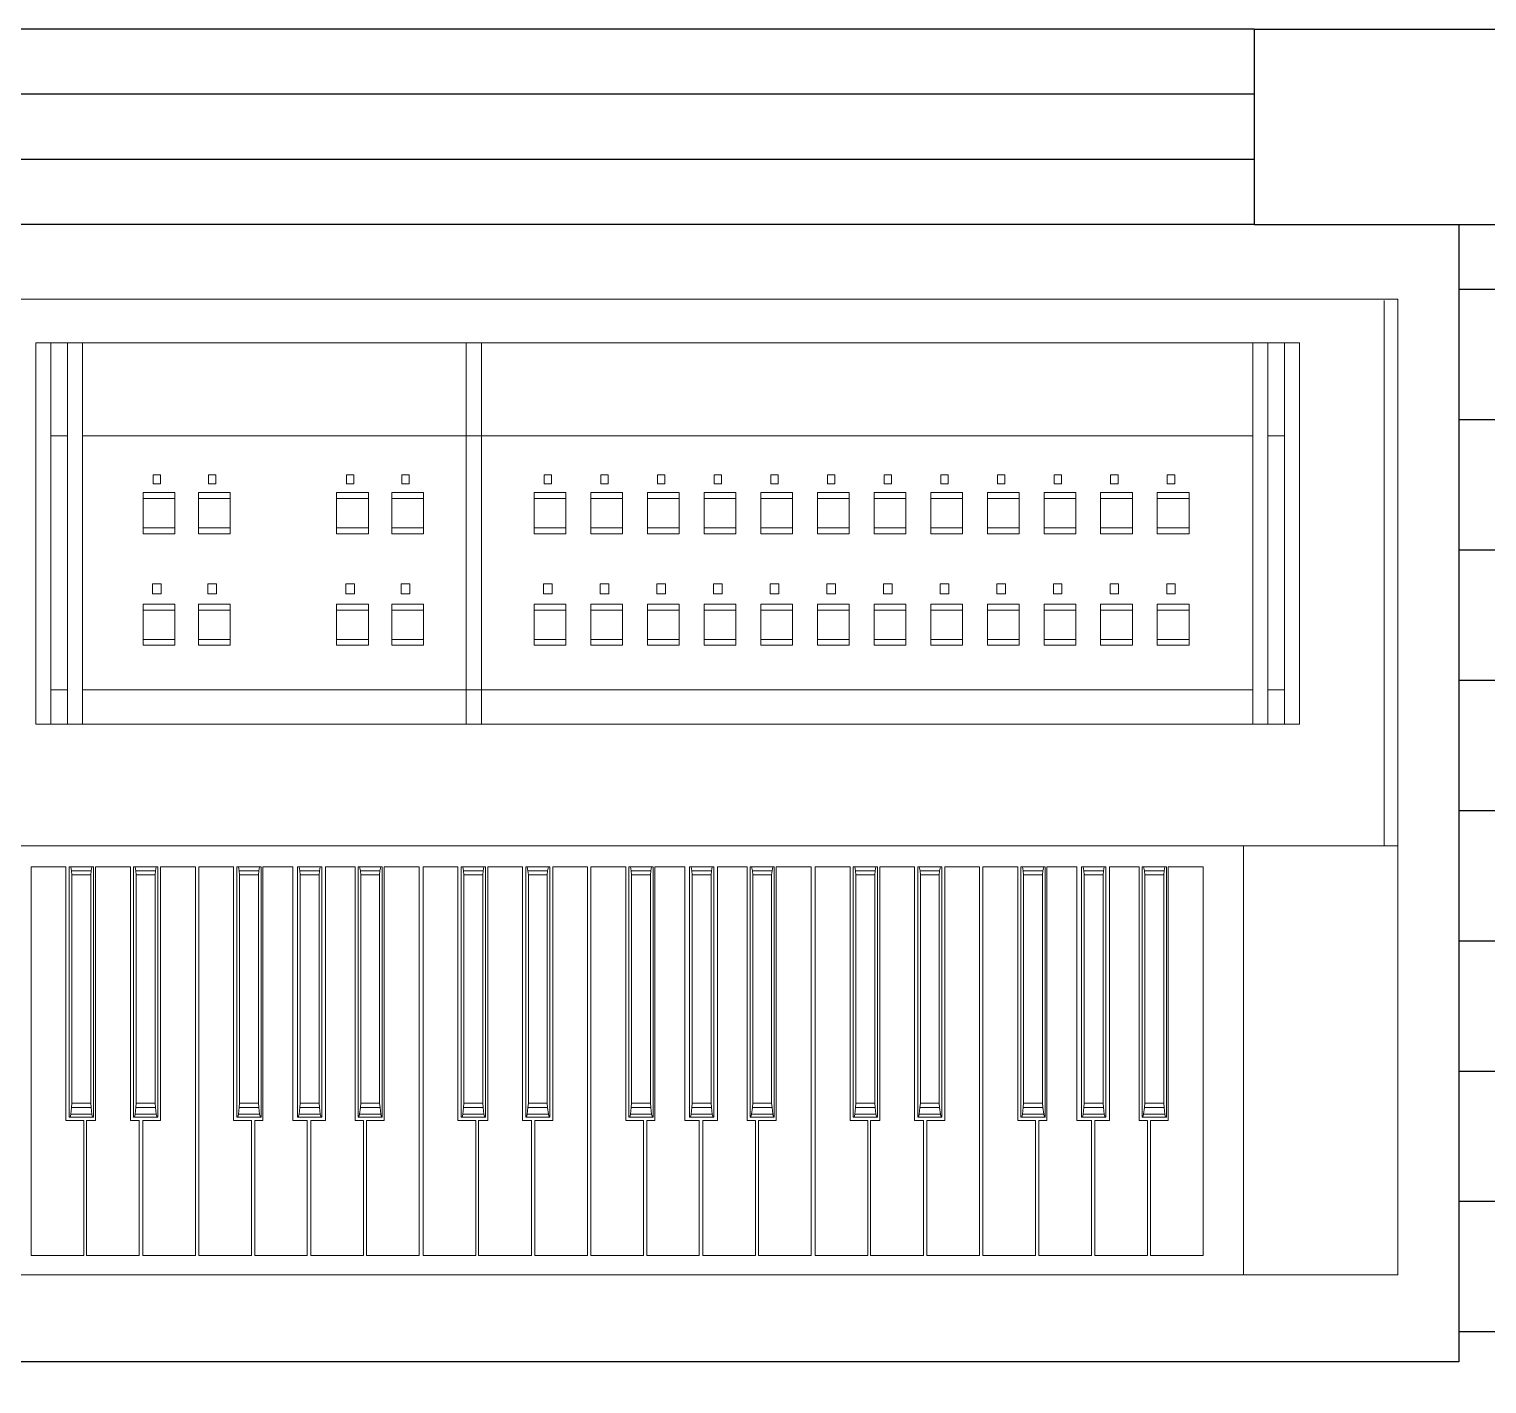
# Model space of a CAD drawing. Header units: inches. Extents: x -370 to 18, y -197 to 199.
# Drawn here: x -284.49 to -283.371, y 111.594 to 112.634 of the extents above; entities that cross this region are included whole.
import ezdxf

# ---------------------------------------------------------------- set-up
doc = ezdxf.new("R2010")
doc.units = ezdxf.units.IN
doc.header["$MEASUREMENT"] = 0
doc.layers.add('a_MUEBLE', color=3, linetype='Continuous', lineweight=5)
doc.layers.add('MUEBLES', color=7, linetype='Continuous')

# ---------------------------------------------------------------- blocks, each defined once
blk = doc.blocks.new('ca_mus12')
at = {"layer": 'a_MUEBLE', "linetype": 'Continuous'}
for p, q in [((101.974, 50.898), (0, 50.898)), ((101.974, 0), (101.974, 50.898)), ((30.924, 28.735), (30.924, 48.634)), ((30.924, 48.634), (30.924, 28.735)), ((31.712, 48.634), (30.924, 48.634)), ((30.924, 48.634), (96.845, 48.634)), ((33.363, 48.634), (32.575, 48.634)), ((53.382, 48.634), (54.17, 48.634)), ((94.407, 48.634), (95.194, 48.634)), ((96.058, 48.634), (96.845, 48.634)), ((96.845, 48.634), (96.845, 28.735)), ((96.845, 48.634), (96.845, 28.735)), ((30.924, 28.735), (31.712, 28.735)), ((96.845, 28.735), (30.924, 28.735)), ((32.575, 28.735), (33.363, 28.735)), ((54.17, 28.735), (53.382, 28.735)), ((95.194, 28.735), (94.407, 28.735)), ((96.845, 28.735), (96.058, 28.735)), ((0, 22.375), (101.974, 22.375)), ((0, 0), (101.974, 0))]:
    blk.add_line(p, q, dxfattribs=at)
at = {"layer": 'a_MUEBLE', "color": 8, "linetype": 'Continuous'}
for p, q in [((31.712, 28.735), (31.712, 48.634)), ((32.575, 48.634), (32.575, 28.735)), ((33.363, 28.735), (33.363, 48.634)), ((53.382, 28.735), (53.382, 48.634)), ((54.17, 48.634), (54.17, 28.735)), ((94.407, 28.735), (94.407, 48.634)), ((95.194, 48.634), (95.194, 28.735)), ((96.058, 28.735), (96.058, 48.634)), ((31.715, 43.78), (32.575, 43.78)), ((33.363, 43.78), (94.407, 43.78)), ((95.194, 43.78), (96.058, 43.78)), ((37.044, 41.73), (37.044, 41.269)), ((37.43, 41.73), (37.044, 41.73)), ((37.044, 41.269), (37.43, 41.269)), ((37.43, 41.269), (37.43, 41.73)), ((39.927, 41.73), (39.927, 41.269)), ((40.314, 41.73), (39.927, 41.73)), ((39.927, 41.269), (40.314, 41.269)), ((40.314, 41.269), (40.314, 41.73)), ((47.135, 41.73), (47.135, 41.269)), ((47.522, 41.73), (47.135, 41.73)), ((47.135, 41.269), (47.522, 41.269)), ((47.522, 41.269), (47.522, 41.73)), ((50.019, 41.73), (50.019, 41.269)), ((50.405, 41.73), (50.019, 41.73)), ((50.019, 41.269), (50.405, 41.269)), ((50.405, 41.269), (50.405, 41.73)), ((57.443, 41.73), (57.443, 41.269)), ((57.83, 41.73), (57.443, 41.73)), ((57.443, 41.269), (57.83, 41.269)), ((57.83, 41.269), (57.83, 41.73)), ((60.399, 41.73), (60.399, 41.269)), ((60.785, 41.73), (60.399, 41.73)), ((60.399, 41.269), (60.785, 41.269)), ((60.785, 41.269), (60.785, 41.73)), ((63.354, 41.73), (63.354, 41.269)), ((63.741, 41.73), (63.354, 41.73)), ((63.354, 41.269), (63.741, 41.269)), ((63.741, 41.269), (63.741, 41.73)), ((66.309, 41.73), (66.309, 41.269)), ((66.696, 41.73), (66.309, 41.73)), ((66.309, 41.269), (66.696, 41.269)), ((66.696, 41.269), (66.696, 41.73)), ((69.265, 41.73), (69.265, 41.269)), ((69.651, 41.73), (69.265, 41.73)), ((69.265, 41.269), (69.651, 41.269)), ((69.651, 41.269), (69.651, 41.73)), ((72.22, 41.73), (72.22, 41.269)), ((72.607, 41.73), (72.22, 41.73)), ((72.22, 41.269), (72.607, 41.269)), ((72.607, 41.269), (72.607, 41.73)), ((75.176, 41.73), (75.176, 41.269)), ((75.562, 41.73), (75.176, 41.73)), ((75.176, 41.269), (75.562, 41.269)), ((75.562, 41.269), (75.562, 41.73)), ((78.131, 41.73), (78.131, 41.269)), ((78.518, 41.73), (78.131, 41.73)), ((78.131, 41.269), (78.518, 41.269)), ((78.518, 41.269), (78.518, 41.73)), ((81.086, 41.73), (81.086, 41.269)), ((81.473, 41.73), (81.086, 41.73)), ((81.086, 41.269), (81.473, 41.269)), ((81.473, 41.269), (81.473, 41.73)), ((84.042, 41.73), (84.042, 41.269)), ((84.429, 41.73), (84.042, 41.73)), ((84.042, 41.269), (84.429, 41.269)), ((84.429, 41.269), (84.429, 41.73)), ((86.997, 41.73), (86.997, 41.269)), ((87.384, 41.73), (86.997, 41.73)), ((86.997, 41.269), (87.384, 41.269)), ((87.384, 41.269), (87.384, 41.73)), ((89.953, 41.73), (89.953, 41.269)), ((90.339, 41.73), (89.953, 41.73)), ((89.953, 41.269), (90.339, 41.269)), ((90.339, 41.269), (90.339, 41.73)), ((36.522, 40.809), (36.522, 38.666)), ((38.182, 40.809), (36.522, 40.809)), ((36.522, 40.504), (36.522, 38.971)), ((38.182, 40.504), (36.522, 40.504)), ((38.182, 38.666), (38.182, 40.809)), ((38.182, 38.971), (38.182, 40.504)), ((39.406, 40.809), (39.406, 38.666)), ((41.065, 40.809), (39.406, 40.809)), ((39.406, 40.504), (39.406, 38.971)), ((41.065, 40.504), (39.406, 40.504)), ((41.065, 38.666), (41.065, 40.809)), ((41.065, 38.971), (41.065, 40.504)), ((46.614, 40.809), (46.614, 38.666)), ((48.273, 40.809), (46.614, 40.809)), ((46.614, 40.504), (46.614, 38.971)), ((48.273, 40.504), (46.614, 40.504)), ((48.273, 38.666), (48.273, 40.809)), ((48.273, 38.971), (48.273, 40.504)), ((49.497, 40.809), (49.497, 38.666)), ((51.157, 40.809), (49.497, 40.809)), ((49.497, 40.504), (49.497, 38.971)), ((51.157, 40.504), (49.497, 40.504)), ((51.157, 38.666), (51.157, 40.809)), ((51.157, 38.971), (51.157, 40.504)), ((56.922, 40.809), (56.922, 38.666)), ((58.581, 40.809), (56.922, 40.809)), ((56.922, 40.504), (56.922, 38.971)), ((58.581, 40.504), (56.922, 40.504)), ((58.581, 38.666), (58.581, 40.809)), ((58.581, 38.971), (58.581, 40.504)), ((59.877, 40.809), (59.877, 38.666)), ((61.537, 40.809), (59.877, 40.809)), ((59.877, 40.504), (59.877, 38.971)), ((61.537, 40.504), (59.877, 40.504)), ((61.537, 38.666), (61.537, 40.809)), ((61.537, 38.971), (61.537, 40.504)), ((62.833, 40.809), (62.833, 38.666)), ((64.492, 40.809), (62.833, 40.809)), ((62.833, 40.504), (62.833, 38.971)), ((64.492, 40.504), (62.833, 40.504)), ((64.492, 38.666), (64.492, 40.809)), ((64.492, 38.971), (64.492, 40.504)), ((65.788, 40.809), (65.788, 38.666)), ((67.448, 40.809), (65.788, 40.809)), ((65.788, 40.504), (65.788, 38.971)), ((67.448, 40.504), (65.788, 40.504)), ((67.448, 38.666), (67.448, 40.809)), ((67.448, 38.971), (67.448, 40.504)), ((68.744, 40.809), (68.744, 38.666)), ((70.403, 40.809), (68.744, 40.809)), ((68.744, 40.504), (68.744, 38.971)), ((70.403, 40.504), (68.744, 40.504)), ((70.403, 38.666), (70.403, 40.809)), ((70.403, 38.971), (70.403, 40.504)), ((71.699, 40.809), (71.699, 38.666)), ((73.358, 40.809), (71.699, 40.809)), ((71.699, 40.504), (71.699, 38.971)), ((73.358, 40.504), (71.699, 40.504)), ((73.358, 38.666), (73.358, 40.809)), ((73.358, 38.971), (73.358, 40.504)), ((74.654, 40.809), (74.654, 38.666)), ((76.314, 40.809), (74.654, 40.809)), ((74.654, 40.504), (74.654, 38.971)), ((76.314, 40.504), (74.654, 40.504)), ((76.314, 38.666), (76.314, 40.809)), ((76.314, 38.971), (76.314, 40.504)), ((77.61, 40.809), (77.61, 38.666)), ((79.269, 40.809), (77.61, 40.809)), ((77.61, 40.504), (77.61, 38.971)), ((79.269, 40.504), (77.61, 40.504)), ((79.269, 38.666), (79.269, 40.809)), ((79.269, 38.971), (79.269, 40.504)), ((80.565, 40.809), (80.565, 38.666)), ((82.225, 40.809), (80.565, 40.809)), ((80.565, 40.504), (80.565, 38.971)), ((82.225, 40.504), (80.565, 40.504)), ((82.225, 38.666), (82.225, 40.809)), ((82.225, 38.971), (82.225, 40.504)), ((83.521, 40.809), (83.521, 38.666)), ((85.18, 40.809), (83.521, 40.809)), ((83.521, 40.504), (83.521, 38.971)), ((85.18, 40.504), (83.521, 40.504)), ((85.18, 38.666), (85.18, 40.809)), ((85.18, 38.971), (85.18, 40.504)), ((86.476, 40.809), (86.476, 38.666)), ((88.136, 40.809), (86.476, 40.809)), ((86.476, 40.504), (86.476, 38.971)), ((88.136, 40.504), (86.476, 40.504)), ((88.136, 38.666), (88.136, 40.809)), ((88.136, 38.971), (88.136, 40.504)), ((89.431, 40.809), (89.431, 38.666)), ((91.091, 40.809), (89.431, 40.809)), ((89.431, 40.504), (89.431, 38.971)), ((91.091, 40.504), (89.431, 40.504)), ((91.091, 38.666), (91.091, 40.809)), ((91.091, 38.971), (91.091, 40.504)), ((36.522, 38.971), (38.182, 38.971)), ((39.406, 38.971), (41.065, 38.971)), ((46.614, 38.971), (48.273, 38.971)), ((49.497, 38.971), (51.157, 38.971)), ((56.922, 38.971), (58.581, 38.971)), ((59.877, 38.971), (61.537, 38.971)), ((62.833, 38.971), (64.492, 38.971)), ((65.788, 38.971), (67.448, 38.971)), ((68.744, 38.971), (70.403, 38.971)), ((71.699, 38.971), (73.358, 38.971)), ((74.654, 38.971), (76.314, 38.971)), ((77.61, 38.971), (79.269, 38.971)), ((80.565, 38.971), (82.225, 38.971)), ((83.521, 38.971), (85.18, 38.971)), ((86.476, 38.971), (88.136, 38.971)), ((89.431, 38.971), (91.091, 38.971)), ((36.522, 38.666), (38.182, 38.666)), ((39.406, 38.666), (41.065, 38.666)), ((46.614, 38.666), (48.273, 38.666)), ((49.497, 38.666), (51.157, 38.666)), ((56.922, 38.666), (58.581, 38.666)), ((59.877, 38.666), (61.537, 38.666)), ((62.833, 38.666), (64.492, 38.666)), ((65.788, 38.666), (67.448, 38.666)), ((68.744, 38.666), (70.403, 38.666)), ((71.699, 38.666), (73.358, 38.666)), ((74.654, 38.666), (76.314, 38.666)), ((77.61, 38.666), (79.269, 38.666)), ((80.565, 38.666), (82.225, 38.666)), ((83.521, 38.666), (85.18, 38.666)), ((86.476, 38.666), (88.136, 38.666)), ((89.431, 38.666), (91.091, 38.666)), ((37.014, 36.053), (37.014, 35.533)), ((37.46, 36.053), (37.014, 36.053)), ((37.46, 35.533), (37.46, 36.053)), ((39.897, 36.053), (39.897, 35.533)), ((40.343, 36.053), (39.897, 36.053)), ((40.343, 35.533), (40.343, 36.053)), ((47.105, 36.053), (47.105, 35.533)), ((47.552, 36.053), (47.105, 36.053)), ((47.552, 35.533), (47.552, 36.053)), ((49.989, 36.053), (49.989, 35.533)), ((50.435, 36.053), (49.989, 36.053)), ((50.435, 35.533), (50.435, 36.053)), ((57.413, 36.053), (57.413, 35.533)), ((57.86, 36.053), (57.413, 36.053)), ((57.86, 35.533), (57.86, 36.053)), ((60.369, 36.053), (60.369, 35.533)), ((60.815, 36.053), (60.369, 36.053)), ((60.815, 35.533), (60.815, 36.053)), ((63.324, 36.053), (63.324, 35.533)), ((63.77, 36.053), (63.324, 36.053)), ((63.77, 35.533), (63.77, 36.053)), ((66.28, 36.053), (66.28, 35.533)), ((66.726, 36.053), (66.28, 36.053)), ((66.726, 35.533), (66.726, 36.053)), ((69.235, 36.053), (69.235, 35.533)), ((69.681, 36.053), (69.235, 36.053)), ((69.681, 35.533), (69.681, 36.053)), ((72.19, 36.053), (72.19, 35.533)), ((72.637, 36.053), (72.19, 36.053)), ((72.637, 35.533), (72.637, 36.053)), ((75.146, 36.053), (75.146, 35.533)), ((75.592, 36.053), (75.146, 36.053)), ((75.592, 35.533), (75.592, 36.053)), ((78.101, 36.053), (78.101, 35.533)), ((78.548, 36.053), (78.101, 36.053)), ((78.548, 35.533), (78.548, 36.053)), ((81.057, 36.053), (81.057, 35.533)), ((81.503, 36.053), (81.057, 36.053)), ((81.503, 35.533), (81.503, 36.053)), ((84.012, 36.053), (84.012, 35.533)), ((84.458, 36.053), (84.012, 36.053)), ((84.458, 35.533), (84.458, 36.053)), ((86.967, 36.053), (86.967, 35.533)), ((87.414, 36.053), (86.967, 36.053)), ((87.414, 35.533), (87.414, 36.053)), ((89.923, 36.053), (89.923, 35.533)), ((90.369, 36.053), (89.923, 36.053)), ((90.369, 35.533), (90.369, 36.053)), ((36.522, 34.986), (36.522, 32.843)), ((38.182, 34.986), (36.522, 34.986)), ((37.014, 35.533), (37.46, 35.533)), ((38.182, 32.843), (38.182, 34.986)), ((39.406, 34.986), (39.406, 32.843)), ((41.065, 34.986), (39.406, 34.986)), ((39.897, 35.533), (40.343, 35.533)), ((41.065, 32.843), (41.065, 34.986)), ((46.614, 34.986), (46.614, 32.843)), ((48.273, 34.986), (46.614, 34.986)), ((47.105, 35.533), (47.552, 35.533)), ((48.273, 32.843), (48.273, 34.986)), ((49.497, 34.986), (49.497, 32.843)), ((51.157, 34.986), (49.497, 34.986)), ((49.989, 35.533), (50.435, 35.533)), ((51.157, 32.843), (51.157, 34.986)), ((56.922, 34.986), (56.922, 32.843)), ((58.581, 34.986), (56.922, 34.986)), ((57.413, 35.533), (57.86, 35.533)), ((58.581, 32.843), (58.581, 34.986)), ((59.877, 34.986), (59.877, 32.843)), ((61.537, 34.986), (59.877, 34.986)), ((60.369, 35.533), (60.815, 35.533)), ((61.537, 32.843), (61.537, 34.986)), ((62.833, 34.986), (62.833, 32.843)), ((64.492, 34.986), (62.833, 34.986)), ((63.324, 35.533), (63.77, 35.533)), ((64.492, 32.843), (64.492, 34.986)), ((65.788, 34.986), (65.788, 32.843)), ((67.448, 34.986), (65.788, 34.986)), ((66.28, 35.533), (66.726, 35.533)), ((67.448, 32.843), (67.448, 34.986)), ((68.744, 34.986), (68.744, 32.843)), ((70.403, 34.986), (68.744, 34.986)), ((69.235, 35.533), (69.681, 35.533)), ((70.403, 32.843), (70.403, 34.986)), ((71.699, 34.986), (71.699, 32.843)), ((73.358, 34.986), (71.699, 34.986)), ((72.19, 35.533), (72.637, 35.533)), ((73.358, 32.843), (73.358, 34.986)), ((74.654, 34.986), (74.654, 32.843)), ((76.314, 34.986), (74.654, 34.986)), ((75.146, 35.533), (75.592, 35.533)), ((76.314, 32.843), (76.314, 34.986)), ((77.61, 34.986), (77.61, 32.843)), ((79.269, 34.986), (77.61, 34.986)), ((78.101, 35.533), (78.548, 35.533)), ((79.269, 32.843), (79.269, 34.986)), ((80.565, 34.986), (80.565, 32.843)), ((82.225, 34.986), (80.565, 34.986)), ((81.057, 35.533), (81.503, 35.533)), ((82.225, 32.843), (82.225, 34.986)), ((83.521, 34.986), (83.521, 32.843)), ((85.18, 34.986), (83.521, 34.986)), ((84.012, 35.533), (84.458, 35.533)), ((85.18, 32.843), (85.18, 34.986)), ((86.476, 34.986), (86.476, 32.843)), ((88.136, 34.986), (86.476, 34.986)), ((86.967, 35.533), (87.414, 35.533)), ((88.136, 32.843), (88.136, 34.986)), ((89.431, 34.986), (89.431, 32.843)), ((91.091, 34.986), (89.431, 34.986)), ((89.923, 35.533), (90.369, 35.533)), ((91.091, 32.843), (91.091, 34.986)), ((36.522, 34.681), (36.522, 33.148)), ((38.182, 34.681), (36.522, 34.681)), ((38.182, 33.148), (38.182, 34.681)), ((39.406, 34.681), (39.406, 33.148)), ((41.065, 34.681), (39.406, 34.681)), ((41.065, 33.148), (41.065, 34.681)), ((46.614, 34.681), (46.614, 33.148)), ((48.273, 34.681), (46.614, 34.681)), ((48.273, 33.148), (48.273, 34.681)), ((49.497, 34.681), (49.497, 33.148)), ((51.157, 34.681), (49.497, 34.681)), ((51.157, 33.148), (51.157, 34.681)), ((56.922, 34.681), (56.922, 33.148)), ((58.581, 34.681), (56.922, 34.681)), ((58.581, 33.148), (58.581, 34.681)), ((59.877, 34.681), (59.877, 33.148)), ((61.537, 34.681), (59.877, 34.681)), ((61.537, 33.148), (61.537, 34.681)), ((62.833, 34.681), (62.833, 33.148)), ((64.492, 34.681), (62.833, 34.681)), ((64.492, 33.148), (64.492, 34.681)), ((65.788, 34.681), (65.788, 33.148)), ((67.448, 34.681), (65.788, 34.681)), ((67.448, 33.148), (67.448, 34.681)), ((68.744, 34.681), (68.744, 33.148)), ((70.403, 34.681), (68.744, 34.681)), ((70.403, 33.148), (70.403, 34.681)), ((71.699, 34.681), (71.699, 33.148)), ((73.358, 34.681), (71.699, 34.681)), ((73.358, 33.148), (73.358, 34.681)), ((74.654, 34.681), (74.654, 33.148)), ((76.314, 34.681), (74.654, 34.681)), ((76.314, 33.148), (76.314, 34.681)), ((77.61, 34.681), (77.61, 33.148)), ((79.269, 34.681), (77.61, 34.681)), ((79.269, 33.148), (79.269, 34.681)), ((80.565, 34.681), (80.565, 33.148)), ((82.225, 34.681), (80.565, 34.681)), ((82.225, 33.148), (82.225, 34.681)), ((83.521, 34.681), (83.521, 33.148)), ((85.18, 34.681), (83.521, 34.681)), ((85.18, 33.148), (85.18, 34.681)), ((86.476, 34.681), (86.476, 33.148)), ((88.136, 34.681), (86.476, 34.681)), ((88.136, 33.148), (88.136, 34.681)), ((89.431, 34.681), (89.431, 33.148)), ((91.091, 34.681), (89.431, 34.681)), ((91.091, 33.148), (91.091, 34.681)), ((36.522, 33.148), (38.182, 33.148)), ((36.522, 32.843), (38.182, 32.843)), ((39.406, 33.148), (41.065, 33.148)), ((39.406, 32.843), (41.065, 32.843)), ((46.614, 33.148), (48.273, 33.148)), ((46.614, 32.843), (48.273, 32.843)), ((49.497, 33.148), (51.157, 33.148)), ((49.497, 32.843), (51.157, 32.843)), ((56.922, 33.148), (58.581, 33.148)), ((56.922, 32.843), (58.581, 32.843)), ((59.877, 33.148), (61.537, 33.148)), ((59.877, 32.843), (61.537, 32.843)), ((62.833, 33.148), (64.492, 33.148)), ((62.833, 32.843), (64.492, 32.843)), ((65.788, 33.148), (67.448, 33.148)), ((65.788, 32.843), (67.448, 32.843)), ((68.744, 33.148), (70.403, 33.148)), ((68.744, 32.843), (70.403, 32.843)), ((71.699, 33.148), (73.358, 33.148)), ((71.699, 32.843), (73.358, 32.843)), ((74.654, 33.148), (76.314, 33.148)), ((74.654, 32.843), (76.314, 32.843)), ((77.61, 33.148), (79.269, 33.148)), ((77.61, 32.843), (79.269, 32.843)), ((80.565, 33.148), (82.225, 33.148)), ((80.565, 32.843), (82.225, 32.843)), ((83.521, 33.148), (85.18, 33.148)), ((83.521, 32.843), (85.18, 32.843)), ((86.476, 33.148), (88.136, 33.148)), ((86.476, 32.843), (88.136, 32.843)), ((89.431, 33.148), (91.091, 33.148)), ((89.431, 32.843), (91.091, 32.843)), ((31.705, 30.522), (32.575, 30.522)), ((33.363, 30.522), (94.407, 30.522)), ((95.194, 30.522), (96.058, 30.522)), ((32.498, 21.28), (30.686, 21.28)), ((30.686, 21.28), (30.686, 1.007)), ((32.498, 8.045), (32.498, 21.28)), ((32.669, 21.285), (32.669, 8.219)), ((32.669, 8.219), (32.669, 21.285)), ((32.669, 21.285), (32.748, 21.285)), ((33.931, 21.285), (32.669, 21.285)), ((32.748, 21.285), (32.789, 21.077)), ((32.788, 21.077), (33.812, 21.077)), ((32.789, 21.077), (32.807, 20.87)), ((32.807, 20.87), (33.793, 20.868)), ((32.807, 20.87), (32.807, 8.946)), ((33.811, 21.077), (33.793, 20.87)), ((33.793, 20.87), (33.793, 8.946)), ((33.852, 21.285), (33.811, 21.077)), ((33.931, 21.285), (33.852, 21.285)), ((33.931, 8.219), (33.931, 21.285)), ((33.931, 8.219), (33.931, 21.285)), ((34.047, 8.045), (34.047, 21.28)), ((34.047, 21.28), (35.858, 21.28)), ((35.858, 21.28), (35.858, 8.045)), ((36.03, 21.285), (36.03, 8.219)), ((36.03, 8.219), (36.03, 21.285)), ((36.03, 21.285), (36.109, 21.285)), ((37.291, 21.285), (36.03, 21.285)), ((36.109, 21.285), (36.149, 21.077)), ((36.148, 21.077), (37.173, 21.077)), ((36.149, 21.077), (36.168, 20.87)), ((36.168, 20.87), (37.153, 20.868)), ((36.168, 20.87), (36.168, 8.946)), ((37.172, 21.077), (37.153, 20.87)), ((37.153, 20.87), (37.153, 8.946)), ((37.212, 21.285), (37.172, 21.077)), ((37.291, 21.285), (37.212, 21.285)), ((37.291, 8.219), (37.291, 21.285)), ((37.291, 8.219), (37.291, 21.285)), ((37.437, 8.045), (37.437, 21.28)), ((37.437, 21.28), (39.249, 21.28)), ((39.249, 21.28), (39.249, 1.007)), ((39.434, 21.28), (39.434, 1.007)), ((41.246, 21.28), (39.434, 21.28)), ((41.246, 8.045), (41.246, 21.28)), ((41.417, 21.285), (41.417, 8.219)), ((41.417, 8.219), (41.417, 21.285)), ((41.417, 21.285), (41.496, 21.285)), ((42.679, 21.285), (41.417, 21.285)), ((41.496, 21.285), (41.537, 21.077)), ((41.535, 21.077), (42.56, 21.077)), ((41.537, 21.077), (41.555, 20.87)), ((41.555, 20.87), (42.541, 20.868)), ((41.555, 20.87), (41.555, 8.946)), ((42.559, 21.077), (42.541, 20.87)), ((42.541, 20.87), (42.541, 8.946)), ((42.6, 21.285), (42.559, 21.077)), ((42.679, 21.285), (42.6, 21.285)), ((42.679, 8.219), (42.679, 21.285)), ((42.679, 8.219), (42.679, 21.285)), ((42.768, 8.045), (42.768, 21.28)), ((42.768, 21.28), (44.328, 21.28)), ((44.328, 21.28), (44.328, 8.045)), ((44.581, 21.285), (44.581, 8.219)), ((44.581, 8.219), (44.581, 21.285)), ((44.581, 21.285), (44.66, 21.285)), ((45.842, 21.285), (44.581, 21.285)), ((44.66, 21.285), (44.7, 21.077)), ((44.699, 21.077), (45.724, 21.077)), ((44.7, 21.077), (44.719, 20.87)), ((44.719, 20.87), (45.704, 20.868)), ((44.719, 20.87), (44.719, 8.946)), ((45.723, 21.077), (45.704, 20.87)), ((45.704, 20.87), (45.704, 8.946)), ((45.764, 21.285), (45.723, 21.077)), ((45.842, 21.285), (45.764, 21.285)), ((45.842, 8.219), (45.842, 21.285)), ((45.842, 8.219), (45.842, 21.285)), ((46.037, 8.045), (46.037, 21.28)), ((46.037, 21.28), (47.585, 21.28)), ((47.585, 21.28), (47.585, 8.045)), ((47.738, 21.285), (47.738, 8.219)), ((47.738, 8.219), (47.738, 21.285)), ((47.738, 21.285), (47.816, 21.285)), ((48.999, 21.285), (47.738, 21.285)), ((47.816, 21.285), (47.857, 21.077)), ((47.856, 21.077), (48.881, 21.077)), ((47.857, 21.077), (47.876, 20.87)), ((47.876, 20.87), (48.861, 20.868)), ((47.876, 20.87), (47.876, 8.946)), ((48.88, 21.077), (48.861, 20.87)), ((48.861, 20.87), (48.861, 8.946)), ((48.92, 21.285), (48.88, 21.077)), ((48.999, 21.285), (48.92, 21.285)), ((48.999, 8.219), (48.999, 21.285)), ((48.999, 8.219), (48.999, 21.285)), ((49.097, 21.28), (49.097, 8.045)), ((50.922, 21.28), (49.097, 21.28)), ((50.922, 1.007), (50.922, 21.28)), ((52.949, 21.28), (51.138, 21.28)), ((51.138, 21.28), (51.138, 1.007)), ((51.138, 21.28), (51.138, 1.007)), ((52.949, 8.045), (52.949, 21.28)), ((53.121, 21.285), (53.121, 8.219)), ((53.121, 8.219), (53.121, 21.285)), ((53.121, 21.285), (53.2, 21.285)), ((54.382, 21.285), (53.121, 21.285)), ((53.2, 21.285), (53.24, 21.077)), ((53.239, 21.077), (54.264, 21.077)), ((53.24, 21.077), (53.259, 20.87)), ((53.259, 20.87), (54.244, 20.868)), ((53.259, 20.87), (53.259, 8.946)), ((54.263, 21.077), (54.244, 20.87)), ((54.244, 20.87), (54.244, 8.946)), ((54.303, 21.285), (54.263, 21.077)), ((54.382, 21.285), (54.303, 21.285)), ((54.382, 8.219), (54.382, 21.285)), ((54.382, 8.219), (54.382, 21.285)), ((54.498, 8.045), (54.498, 21.28)), ((54.498, 21.28), (56.31, 21.28)), ((56.31, 21.28), (56.31, 8.045)), ((56.481, 21.285), (56.481, 8.219)), ((56.481, 8.219), (56.481, 21.285)), ((56.481, 21.285), (56.56, 21.285)), ((57.743, 21.285), (56.481, 21.285)), ((56.56, 21.285), (56.601, 21.077)), ((56.6, 21.077), (57.624, 21.077)), ((56.601, 21.077), (56.619, 20.87)), ((56.619, 20.87), (57.605, 20.868)), ((56.619, 20.87), (56.619, 8.946)), ((57.623, 21.077), (57.605, 20.87)), ((57.605, 20.87), (57.605, 8.946)), ((57.664, 21.285), (57.623, 21.077)), ((57.743, 21.285), (57.664, 21.285)), ((57.743, 8.219), (57.743, 21.285)), ((57.743, 8.219), (57.743, 21.285)), ((57.889, 8.045), (57.889, 21.28)), ((57.889, 21.28), (59.7, 21.28)), ((59.7, 21.28), (59.7, 1.007)), ((59.886, 21.28), (59.886, 1.007)), ((61.697, 21.28), (59.886, 21.28)), ((61.697, 8.045), (61.697, 21.28)), ((61.869, 21.285), (61.869, 8.219)), ((61.869, 8.219), (61.869, 21.285)), ((61.869, 21.285), (61.948, 21.285)), ((63.13, 21.285), (61.869, 21.285)), ((61.948, 21.285), (61.988, 21.077)), ((61.987, 21.077), (63.012, 21.077)), ((61.988, 21.077), (62.007, 20.87)), ((62.007, 20.87), (62.992, 20.868)), ((62.007, 20.87), (62.007, 8.946)), ((63.011, 21.077), (62.992, 20.87)), ((62.992, 20.87), (62.992, 8.946)), ((63.051, 21.285), (63.011, 21.077)), ((63.13, 21.285), (63.051, 21.285)), ((63.13, 8.219), (63.13, 21.285)), ((63.13, 8.219), (63.13, 21.285)), ((63.22, 8.045), (63.22, 21.28)), ((63.22, 21.28), (64.78, 21.28)), ((64.78, 21.28), (64.78, 8.045)), ((65.033, 21.285), (65.033, 8.219)), ((65.033, 8.219), (65.033, 21.285)), ((65.033, 21.285), (65.111, 21.285)), ((66.294, 21.285), (65.033, 21.285)), ((65.111, 21.285), (65.152, 21.077)), ((65.151, 21.077), (66.176, 21.077)), ((65.152, 21.077), (65.171, 20.87)), ((65.171, 20.87), (66.156, 20.868)), ((65.171, 20.87), (65.171, 8.946)), ((66.174, 21.077), (66.156, 20.87)), ((66.156, 20.87), (66.156, 8.946)), ((66.215, 21.285), (66.174, 21.077)), ((66.294, 21.285), (66.215, 21.285)), ((66.294, 8.219), (66.294, 21.285)), ((66.294, 8.219), (66.294, 21.285)), ((66.488, 8.045), (66.488, 21.28)), ((66.488, 21.28), (68.036, 21.28)), ((68.036, 21.28), (68.036, 8.045)), ((68.189, 21.285), (68.189, 8.219)), ((68.189, 8.219), (68.189, 21.285)), ((68.189, 21.285), (68.268, 21.285)), ((69.45, 21.285), (68.189, 21.285)), ((68.268, 21.285), (68.309, 21.077)), ((68.307, 21.077), (69.332, 21.077)), ((68.309, 21.077), (68.327, 20.87)), ((68.327, 20.87), (69.312, 20.868)), ((68.327, 20.87), (68.327, 8.946)), ((69.331, 21.077), (69.312, 20.87)), ((69.312, 20.87), (69.312, 8.946)), ((69.372, 21.285), (69.331, 21.077)), ((69.45, 21.285), (69.372, 21.285)), ((69.45, 8.219), (69.45, 21.285)), ((69.45, 8.219), (69.45, 21.285)), ((69.549, 21.28), (69.549, 8.045)), ((71.373, 21.28), (69.549, 21.28)), ((71.373, 21.28), (71.373, 1.007)), ((71.373, 1.007), (71.373, 21.28)), ((73.401, 21.28), (71.589, 21.28)), ((71.589, 21.28), (71.589, 1.007)), ((73.401, 8.045), (73.401, 21.28)), ((73.572, 21.285), (73.572, 8.219)), ((73.572, 8.219), (73.572, 21.285)), ((73.572, 21.285), (73.651, 21.285)), ((74.834, 21.285), (73.572, 21.285)), ((73.651, 21.285), (73.692, 21.077)), ((73.691, 21.077), (74.715, 21.077)), ((73.692, 21.077), (73.71, 20.87)), ((73.71, 20.87), (74.696, 20.868)), ((73.71, 20.87), (73.71, 8.946)), ((74.714, 21.077), (74.696, 20.87)), ((74.696, 20.87), (74.696, 8.946)), ((74.755, 21.285), (74.714, 21.077)), ((74.834, 21.285), (74.755, 21.285)), ((74.834, 8.219), (74.834, 21.285)), ((74.834, 8.219), (74.834, 21.285)), ((74.95, 8.045), (74.95, 21.28)), ((74.95, 21.28), (76.761, 21.28)), ((76.761, 21.28), (76.761, 8.045)), ((76.933, 21.285), (76.933, 8.219)), ((76.933, 8.219), (76.933, 21.285)), ((76.933, 21.285), (77.012, 21.285)), ((78.194, 21.285), (76.933, 21.285)), ((77.012, 21.285), (77.052, 21.077)), ((77.051, 21.077), (78.076, 21.077)), ((77.052, 21.077), (77.071, 20.87)), ((77.071, 20.87), (78.056, 20.868)), ((77.071, 20.87), (77.071, 8.946)), ((78.075, 21.077), (78.056, 20.87)), ((78.056, 20.87), (78.056, 8.946)), ((78.115, 21.285), (78.075, 21.077)), ((78.194, 21.285), (78.115, 21.285)), ((78.194, 8.219), (78.194, 21.285)), ((78.194, 8.219), (78.194, 21.285)), ((78.34, 8.045), (78.34, 21.28)), ((78.34, 21.28), (80.152, 21.28)), ((80.152, 21.28), (80.152, 1.007)), ((80.337, 21.28), (80.337, 1.007)), ((82.149, 21.28), (80.337, 21.28)), ((82.149, 8.045), (82.149, 21.28)), ((82.32, 21.285), (82.32, 8.219)), ((82.32, 8.219), (82.32, 21.285)), ((82.32, 21.285), (82.399, 21.285)), ((83.582, 21.285), (82.32, 21.285)), ((82.399, 21.285), (82.44, 21.077)), ((82.438, 21.077), (83.463, 21.077)), ((82.44, 21.077), (82.458, 20.87)), ((82.458, 20.87), (83.444, 20.868)), ((82.458, 20.87), (82.458, 8.946)), ((83.462, 21.077), (83.444, 20.87)), ((83.444, 20.87), (83.444, 8.946)), ((83.503, 21.285), (83.462, 21.077)), ((83.582, 21.285), (83.503, 21.285)), ((83.582, 8.219), (83.582, 21.285)), ((83.582, 8.219), (83.582, 21.285)), ((83.671, 8.045), (83.671, 21.28)), ((83.671, 21.28), (85.231, 21.28)), ((85.231, 21.28), (85.231, 8.045)), ((85.484, 21.285), (85.484, 8.219)), ((85.484, 8.219), (85.484, 21.285)), ((85.484, 21.285), (85.563, 21.285)), ((86.745, 21.285), (85.484, 21.285)), ((85.563, 21.285), (85.603, 21.077)), ((85.602, 21.077), (86.627, 21.077)), ((85.603, 21.077), (85.622, 20.87)), ((85.622, 20.87), (86.607, 20.868)), ((85.622, 20.87), (85.622, 8.946)), ((86.626, 21.077), (86.607, 20.87)), ((86.607, 20.87), (86.607, 8.946)), ((86.667, 21.285), (86.626, 21.077)), ((86.745, 21.285), (86.667, 21.285)), ((86.745, 8.219), (86.745, 21.285)), ((86.745, 8.219), (86.745, 21.285)), ((86.94, 8.045), (86.94, 21.28)), ((86.94, 21.28), (88.488, 21.28)), ((88.488, 21.28), (88.488, 8.045)), ((88.641, 21.285), (88.641, 8.219)), ((88.641, 8.219), (88.641, 21.285)), ((88.641, 21.285), (88.719, 21.285)), ((89.902, 21.285), (88.641, 21.285)), ((88.719, 21.285), (88.76, 21.077)), ((88.759, 21.077), (89.784, 21.077)), ((88.76, 21.077), (88.779, 20.87)), ((88.779, 20.87), (89.764, 20.868)), ((88.779, 20.87), (88.779, 8.946)), ((89.783, 21.077), (89.764, 20.87)), ((89.764, 20.87), (89.764, 8.946)), ((89.823, 21.285), (89.783, 21.077)), ((89.902, 21.285), (89.823, 21.285)), ((89.902, 8.219), (89.902, 21.285)), ((89.902, 8.219), (89.902, 21.285)), ((90, 21.28), (90, 8.045)), ((91.825, 21.28), (90, 21.28)), ((91.825, 1.007), (91.825, 21.28)), ((32.748, 8.371), (32.709, 8.219)), ((32.788, 8.723), (32.748, 8.371)), ((32.748, 8.371), (33.852, 8.371)), ((32.807, 8.946), (32.788, 8.723)), ((32.788, 8.723), (33.812, 8.723)), ((32.807, 8.946), (33.793, 8.946)), ((33.793, 8.946), (33.812, 8.723)), ((33.812, 8.723), (33.852, 8.371)), ((33.852, 8.371), (33.891, 8.219)), ((36.109, 8.371), (36.069, 8.219)), ((36.148, 8.723), (36.109, 8.371)), ((36.109, 8.371), (37.212, 8.371)), ((36.168, 8.946), (36.148, 8.723)), ((36.148, 8.723), (37.173, 8.723)), ((36.168, 8.946), (37.153, 8.946)), ((37.153, 8.946), (37.173, 8.723)), ((37.173, 8.723), (37.212, 8.371)), ((37.212, 8.371), (37.252, 8.219)), ((41.496, 8.371), (41.457, 8.219)), ((41.535, 8.723), (41.496, 8.371)), ((41.496, 8.371), (42.6, 8.371)), ((41.555, 8.946), (41.535, 8.723)), ((41.535, 8.723), (42.56, 8.723)), ((41.555, 8.946), (42.541, 8.946)), ((42.541, 8.946), (42.56, 8.723)), ((42.56, 8.723), (42.6, 8.371)), ((42.6, 8.371), (42.639, 8.219)), ((44.66, 8.371), (44.62, 8.219)), ((44.699, 8.723), (44.66, 8.371)), ((44.66, 8.371), (45.764, 8.371)), ((44.719, 8.946), (44.699, 8.723)), ((44.699, 8.723), (45.724, 8.723)), ((44.719, 8.946), (45.704, 8.946)), ((45.704, 8.946), (45.724, 8.723)), ((45.724, 8.723), (45.764, 8.371)), ((45.764, 8.371), (45.803, 8.219)), ((47.816, 8.371), (47.777, 8.219)), ((47.856, 8.723), (47.816, 8.371)), ((47.816, 8.371), (48.92, 8.371)), ((47.876, 8.946), (47.856, 8.723)), ((47.856, 8.723), (48.881, 8.723)), ((47.876, 8.946), (48.861, 8.946)), ((48.861, 8.946), (48.881, 8.723)), ((48.881, 8.723), (48.92, 8.371)), ((48.92, 8.371), (48.96, 8.219)), ((53.2, 8.371), (53.16, 8.219)), ((53.239, 8.723), (53.2, 8.371)), ((53.2, 8.371), (54.303, 8.371)), ((53.259, 8.946), (53.239, 8.723)), ((53.239, 8.723), (54.264, 8.723)), ((53.259, 8.946), (54.244, 8.946)), ((54.244, 8.946), (54.264, 8.723)), ((54.264, 8.723), (54.303, 8.371)), ((54.303, 8.371), (54.343, 8.219)), ((56.56, 8.371), (56.521, 8.219)), ((56.6, 8.723), (56.56, 8.371)), ((56.56, 8.371), (57.664, 8.371)), ((56.619, 8.946), (56.6, 8.723)), ((56.6, 8.723), (57.624, 8.723)), ((56.619, 8.946), (57.605, 8.946)), ((57.605, 8.946), (57.624, 8.723)), ((57.624, 8.723), (57.664, 8.371)), ((57.664, 8.371), (57.703, 8.219)), ((61.948, 8.371), (61.908, 8.219)), ((61.987, 8.723), (61.948, 8.371)), ((61.948, 8.371), (63.051, 8.371)), ((62.007, 8.946), (61.987, 8.723)), ((61.987, 8.723), (63.012, 8.723)), ((62.007, 8.946), (62.992, 8.946)), ((62.992, 8.946), (63.012, 8.723)), ((63.012, 8.723), (63.051, 8.371)), ((63.051, 8.371), (63.091, 8.219)), ((65.111, 8.371), (65.072, 8.219)), ((65.151, 8.723), (65.111, 8.371)), ((65.111, 8.371), (66.215, 8.371)), ((65.171, 8.946), (65.151, 8.723)), ((65.151, 8.723), (66.176, 8.723)), ((65.171, 8.946), (66.156, 8.946)), ((66.156, 8.946), (66.176, 8.723)), ((66.176, 8.723), (66.215, 8.371)), ((66.215, 8.371), (66.254, 8.219)), ((68.268, 8.371), (68.229, 8.219)), ((68.307, 8.723), (68.268, 8.371)), ((68.268, 8.371), (69.372, 8.371)), ((68.327, 8.946), (68.307, 8.723)), ((68.307, 8.723), (69.332, 8.723)), ((68.327, 8.946), (69.312, 8.946)), ((69.312, 8.946), (69.332, 8.723)), ((69.332, 8.723), (69.372, 8.371)), ((69.372, 8.371), (69.411, 8.219)), ((73.651, 8.371), (73.612, 8.219)), ((73.691, 8.723), (73.651, 8.371)), ((73.651, 8.371), (74.755, 8.371)), ((73.71, 8.946), (73.691, 8.723)), ((73.691, 8.723), (74.715, 8.723)), ((73.71, 8.946), (74.696, 8.946)), ((74.696, 8.946), (74.715, 8.723)), ((74.715, 8.723), (74.755, 8.371)), ((74.755, 8.371), (74.794, 8.219)), ((77.012, 8.371), (76.972, 8.219)), ((77.051, 8.723), (77.012, 8.371)), ((77.012, 8.371), (78.115, 8.371)), ((77.071, 8.946), (77.051, 8.723)), ((77.051, 8.723), (78.076, 8.723)), ((77.071, 8.946), (78.056, 8.946)), ((78.056, 8.946), (78.076, 8.723)), ((78.076, 8.723), (78.115, 8.371)), ((78.115, 8.371), (78.155, 8.219)), ((82.399, 8.371), (82.36, 8.219)), ((82.438, 8.723), (82.399, 8.371)), ((82.399, 8.371), (83.503, 8.371)), ((82.458, 8.946), (82.438, 8.723)), ((82.438, 8.723), (83.463, 8.723)), ((82.458, 8.946), (83.444, 8.946)), ((83.444, 8.946), (83.463, 8.723)), ((83.463, 8.723), (83.503, 8.371)), ((83.503, 8.371), (83.542, 8.219)), ((85.563, 8.371), (85.523, 8.219)), ((85.602, 8.723), (85.563, 8.371)), ((85.563, 8.371), (86.667, 8.371)), ((85.622, 8.946), (85.602, 8.723)), ((85.602, 8.723), (86.627, 8.723)), ((85.622, 8.946), (86.607, 8.946)), ((86.607, 8.946), (86.627, 8.723)), ((86.627, 8.723), (86.667, 8.371)), ((86.667, 8.371), (86.706, 8.219)), ((88.719, 8.371), (88.68, 8.219)), ((88.759, 8.723), (88.719, 8.371)), ((88.719, 8.371), (89.823, 8.371)), ((88.779, 8.946), (88.759, 8.723)), ((88.759, 8.723), (89.784, 8.723)), ((88.779, 8.946), (89.764, 8.946)), ((89.764, 8.946), (89.784, 8.723)), ((89.784, 8.723), (89.823, 8.371)), ((89.823, 8.371), (89.863, 8.219)), ((33.424, 8.045), (32.498, 8.045)), ((32.709, 8.219), (32.669, 8.219)), ((32.669, 8.219), (33.931, 8.219)), ((33.424, 1.007), (33.424, 8.045)), ((33.573, 8.045), (34.047, 8.045)), ((33.573, 1.007), (33.573, 8.045)), ((33.891, 8.219), (33.931, 8.219)), ((35.858, 8.045), (36.325, 8.045)), ((36.069, 8.219), (36.03, 8.219)), ((36.03, 8.219), (37.291, 8.219)), ((36.325, 8.045), (36.325, 1.007)), ((36.51, 8.045), (37.437, 8.045)), ((36.51, 1.007), (36.51, 8.045)), ((37.252, 8.219), (37.291, 8.219)), ((42.173, 8.045), (41.246, 8.045)), ((41.457, 8.219), (41.417, 8.219)), ((41.417, 8.219), (42.679, 8.219)), ((42.173, 1.007), (42.173, 8.045)), ((42.348, 8.045), (42.768, 8.045)), ((42.348, 1.007), (42.348, 8.045)), ((42.639, 8.219), (42.679, 8.219)), ((44.328, 8.045), (45.087, 8.045)), ((44.62, 8.219), (44.581, 8.219)), ((44.581, 8.219), (45.842, 8.219)), ((45.087, 8.045), (45.087, 1.007)), ((45.267, 1.007), (45.267, 8.045)), ((45.267, 8.045), (45.907, 8.045)), ((45.267, 8.045), (46.037, 8.045)), ((45.267, 1.007), (45.267, 8.045)), ((45.803, 8.219), (45.842, 8.219)), ((47.585, 8.045), (48.02, 8.045)), ((48.02, 8.045), (47.719, 8.045)), ((47.777, 8.219), (47.738, 8.219)), ((47.738, 8.219), (48.999, 8.219)), ((48.02, 1.007), (48.02, 8.045)), ((48.02, 8.045), (48.02, 1.007)), ((48.169, 8.045), (48.169, 1.007)), ((49.097, 8.045), (48.169, 8.045)), ((48.96, 8.219), (48.999, 8.219)), ((53.876, 8.045), (52.949, 8.045)), ((53.16, 8.219), (53.121, 8.219)), ((53.121, 8.219), (54.382, 8.219)), ((53.876, 1.007), (53.876, 8.045)), ((54.024, 8.045), (54.498, 8.045)), ((54.024, 1.007), (54.024, 8.045)), ((54.343, 8.219), (54.382, 8.219)), ((56.31, 8.045), (56.777, 8.045)), ((56.521, 8.219), (56.481, 8.219)), ((56.481, 8.219), (57.743, 8.219)), ((56.777, 8.045), (56.777, 1.007)), ((56.961, 8.045), (57.889, 8.045)), ((56.961, 1.007), (56.961, 8.045)), ((57.703, 8.219), (57.743, 8.219)), ((62.624, 8.045), (61.697, 8.045)), ((61.908, 8.219), (61.869, 8.219)), ((61.869, 8.219), (63.13, 8.219)), ((62.624, 1.007), (62.624, 8.045)), ((62.8, 8.045), (63.22, 8.045)), ((62.8, 1.007), (62.8, 8.045)), ((63.091, 8.219), (63.13, 8.219)), ((64.78, 8.045), (65.538, 8.045)), ((65.072, 8.219), (65.033, 8.219)), ((65.033, 8.219), (66.294, 8.219)), ((65.538, 8.045), (65.538, 1.007)), ((65.719, 1.007), (65.719, 8.045)), ((65.719, 8.045), (66.359, 8.045)), ((65.719, 8.045), (66.488, 8.045)), ((65.719, 1.007), (65.719, 8.045)), ((66.254, 8.219), (66.294, 8.219)), ((68.036, 8.045), (68.471, 8.045)), ((68.471, 8.045), (68.17, 8.045)), ((68.229, 8.219), (68.189, 8.219)), ((68.189, 8.219), (69.45, 8.219)), ((68.471, 1.007), (68.471, 8.045)), ((68.471, 8.045), (68.471, 1.007)), ((68.62, 8.045), (68.62, 1.007)), ((69.549, 8.045), (68.62, 8.045)), ((69.411, 8.219), (69.45, 8.219)), ((74.328, 8.045), (73.401, 8.045)), ((73.612, 8.219), (73.572, 8.219)), ((73.572, 8.219), (74.834, 8.219)), ((74.328, 1.007), (74.328, 8.045)), ((74.476, 8.045), (74.95, 8.045)), ((74.476, 1.007), (74.476, 8.045)), ((74.794, 8.219), (74.834, 8.219)), ((76.761, 8.045), (77.228, 8.045)), ((76.972, 8.219), (76.933, 8.219)), ((76.933, 8.219), (78.194, 8.219)), ((77.228, 8.045), (77.228, 1.007)), ((77.413, 8.045), (78.34, 8.045)), ((77.413, 1.007), (77.413, 8.045)), ((78.155, 8.219), (78.194, 8.219)), ((83.076, 8.045), (82.149, 8.045)), ((82.36, 8.219), (82.32, 8.219)), ((82.32, 8.219), (83.582, 8.219)), ((83.076, 1.007), (83.076, 8.045)), ((83.251, 8.045), (83.671, 8.045)), ((83.251, 1.007), (83.251, 8.045)), ((83.542, 8.219), (83.582, 8.219)), ((85.231, 8.045), (85.99, 8.045)), ((85.523, 8.219), (85.484, 8.219)), ((85.484, 8.219), (86.745, 8.219)), ((85.99, 8.045), (85.99, 1.007)), ((86.17, 1.007), (86.17, 8.045)), ((86.17, 8.045), (86.81, 8.045)), ((86.17, 8.045), (86.94, 8.045)), ((86.17, 1.007), (86.17, 8.045)), ((86.706, 8.219), (86.745, 8.219)), ((88.488, 8.045), (88.923, 8.045)), ((88.923, 8.045), (88.622, 8.045)), ((88.68, 8.219), (88.641, 8.219)), ((88.641, 8.219), (89.902, 8.219)), ((88.923, 1.007), (88.923, 8.045)), ((88.923, 8.045), (88.923, 1.007)), ((89.072, 8.045), (89.072, 1.007)), ((90, 8.045), (89.072, 8.045)), ((89.863, 8.219), (89.902, 8.219)), ((30.686, 1.007), (33.424, 1.007)), ((36.325, 1.007), (33.573, 1.007)), ((39.249, 1.007), (36.51, 1.007)), ((39.434, 1.007), (42.173, 1.007)), ((45.087, 1.007), (42.348, 1.007)), ((47.719, 1.007), (45.267, 1.007)), ((48.02, 1.007), (45.267, 1.007)), ((47.719, 1.007), (48.02, 1.007)), ((48.169, 1.007), (50.922, 1.007)), ((51.138, 1.007), (53.876, 1.007)), ((56.777, 1.007), (54.024, 1.007)), ((59.7, 1.007), (56.961, 1.007)), ((59.886, 1.007), (62.624, 1.007)), ((65.538, 1.007), (62.8, 1.007)), ((68.17, 1.007), (65.719, 1.007)), ((68.471, 1.007), (65.719, 1.007)), ((68.17, 1.007), (68.471, 1.007)), ((68.62, 1.007), (71.373, 1.007)), ((71.589, 1.007), (74.328, 1.007)), ((77.228, 1.007), (74.476, 1.007)), ((80.152, 1.007), (77.413, 1.007)), ((80.337, 1.007), (83.076, 1.007)), ((85.99, 1.007), (83.251, 1.007)), ((88.622, 1.007), (86.17, 1.007)), ((88.923, 1.007), (86.17, 1.007)), ((88.622, 1.007), (88.923, 1.007)), ((89.072, 1.007), (91.825, 1.007))]:
    blk.add_line(p, q, dxfattribs=at)
at = {"layer": 'a_MUEBLE', "color": 8}
blk.add_polyline3d([(101.268, 22.375, 0), (101.268, 50.834, 0), (101.268, 50.834, 0)], close=True, dxfattribs=at)
at = {"layer": 'a_MUEBLE'}
blk.add_polyline3d([(93.92, 0.348, 0), (93.92, -0.005, 0), (93.92, 22.375, 0)], close=True, dxfattribs=at)

msp = doc.modelspace()

# ---------------------------------------------------------------- hatches: boundary and pattern name
h = msp.add_hatch()
h.set_pattern_fill('LINE', color=8, scale=0.8)
h.set_pattern_definition([(0, (17.94898, 94.43435), (0, 0.1), [])])
h.paths.add_polyline_path([(-282.34987, 112.48411), (-283.34987, 112.48411), (-283.39269, 112.48411), (-283.39269, 111.61133), (-284.9365, 111.61133), (-284.9365, 110.02201), (-285.53296, 110.02201), (-285.53296, 108.43411), (-282.34987, 108.43411), (-282.34987, 109.43411)])
h.paths.add_polyline_path([(-283.58912, 109.69867), (-283.58912, 108.63813), (-284.78992, 108.63813), (-284.78992, 108.5728, -0.0990195), (-284.80904, 108.47717), (-285.40492, 108.47717, -0.4142136), (-285.50492, 108.57717), (-285.50492, 108.6228), (-285.50492, 108.67019, 0.0351646), (-285.5059, 108.68421, -0.0855581), (-285.50319, 108.77416, 0.1214227), (-285.50515, 108.82198, -0.1312672), (-285.50777, 108.94402, 0.0599615), (-285.50492, 108.96775), (-285.50492, 109.02957, -0.0517267), (-285.50279, 109.05009, 0.103731), (-285.50279, 109.10641, -0.0487773), (-285.50492, 109.12575, 0.033297), (-285.50596, 109.13902, -0.0725873), (-285.50596, 109.17695, 0.036246), (-285.50492, 109.19139), (-285.50492, 109.22217, -0.4142136), (-285.48492, 109.24217, -0.4142136), (-285.50492, 109.26217), (-285.50492, 109.29295, 0.036246), (-285.50596, 109.30739, -0.0725873), (-285.50596, 109.34533, 0.036246), (-285.50492, 109.35977), (-285.50492, 109.35741, -0.0517267), (-285.50279, 109.37794, 0.103731), (-285.50279, 109.43425, -0.0517267), (-285.50492, 109.45477), (-285.50492, 109.5166, 0.0599615), (-285.50777, 109.54032, -0.1312672), (-285.50515, 109.66236, 0.1214227), (-285.50319, 109.71018, -0.0855581), (-285.5059, 109.80014, 0.0351646), (-285.50492, 109.81415), (-285.50492, 109.86155), (-285.50492, 109.90717, -0.4142136), (-285.40492, 110.00717), (-284.80904, 110.00717, -0.0990195), (-284.78992, 109.91155), (-284.78992, 109.81592), (-284.78992, 109.69867)], flags=16)
h.paths.add_polyline_path([(-283.90137, 109.50513), (-283.90137, 108.97678), (-284.45921, 108.97678), (-284.45921, 109.50513)], flags=0)
h.paths.add_polyline_path([(-284.06286, 109.24742, -1), (-284.32411, 109.24742, -1)], flags=0)
h.paths.add_polyline_path([(-284.16897, 109.24817, -1), (-284.216, 109.24817, -1)], flags=0)
h.paths.add_polyline_path([(-284.56765, 110.43911), (-284.58903, 110.45207, 0.3663257), (-284.58906, 110.76634), (-284.56795, 110.77973, -0.3600268)], flags=16)
h.paths.add_polyline_path([(-284.63627, 110.45049), (-284.81648, 110.43084, -0.450086), (-284.87182, 110.47973), (-284.87182, 110.73367, -0.4365685), (-284.81883, 110.78292), (-284.6382, 110.76699, -0.3926269), (-284.59253, 110.7178), (-284.59296, 110.49945, -0.3788119)], flags=16)
h.paths.add_polyline_path([(-285.31367, 109.24217, -0.0667468), (-285.26759, 108.95577, 0.0415341), (-285.22202, 108.99597, 0.1305291), (-285.07755, 108.66673, 0.110936), (-285.31323, 108.55657, 0.1628587), (-285.46344, 108.88401, 0.1453421), (-285.26759, 108.95577, 0.0667468), (-285.31367, 109.24217, 0.0667468), (-285.26759, 109.52857, 0.1453421), (-285.46344, 109.60033, 0.1628587), (-285.31323, 109.92778, 0.110936), (-285.07755, 109.81761, 0.1305291), (-285.22202, 109.48837, 0.0415341), (-285.26759, 109.52857, -0.0667468)], flags=0)
h.paths.add_polyline_path([(-284.56765, 111.05703), (-284.58903, 111.06999, 0.3663257), (-284.58906, 111.38426), (-284.56795, 111.39765, -0.3600268)], flags=16)
h.paths.add_polyline_path([(-284.63627, 111.06841), (-284.81648, 111.04875, -0.450086), (-284.87182, 111.09765), (-284.87182, 111.35158, -0.4365685), (-284.81883, 111.40084), (-284.6382, 111.38491, -0.3926269), (-284.59253, 111.33572), (-284.59296, 111.11737, -0.3788119)], flags=16)
h.paths.add_polyline_path([(-283.91769, 110.41119), (-283.01387, 110.41119), (-283.01387, 110.78571), (-283.91769, 110.78571)], flags=24)

# ---------------------------------------------------------------- linework, layer by layer
at = {"color": 1}
for p, q in [((-283.54987, 112.63411), (-285.53296, 112.63411)), ((-283.54987, 112.48411), (-285.53296, 112.48411))]:
    msp.add_line(p, q, dxfattribs=at)
at = {"color": 4}
for p, q in [((-283.54987, 112.63411), (-283.34987, 112.63411)), ((-283.54987, 112.63411), (-283.54987, 112.48411)), ((-283.54987, 112.48411), (-283.34987, 112.48411))]:
    msp.add_line(p, q, dxfattribs=at)
at = {"color": 2}
for p, q in [((-283.54987, 112.58411), (-285.53296, 112.58411)), ((-283.54987, 112.53411), (-285.53296, 112.53411))]:
    msp.add_line(p, q, dxfattribs=at)
msp.add_lwpolyline([(-283.39269, 112.48411), (-283.39269, 111.61133), (-284.9365, 111.61133), (-284.9365, 110.02201), (-285.53296, 110.02201)], dxfattribs=at)

# ---------------------------------------------------------------- block references
at = {"layer": 'MUEBLES', "xscale": 0.01470959461062393, "yscale": 0.01470959461062393, "zscale": 0.01470959461062393}
msp.add_blockref('ca_mus12', (-284.93965, 111.67808), dxfattribs=at)

doc.saveas('drawing.dxf')
